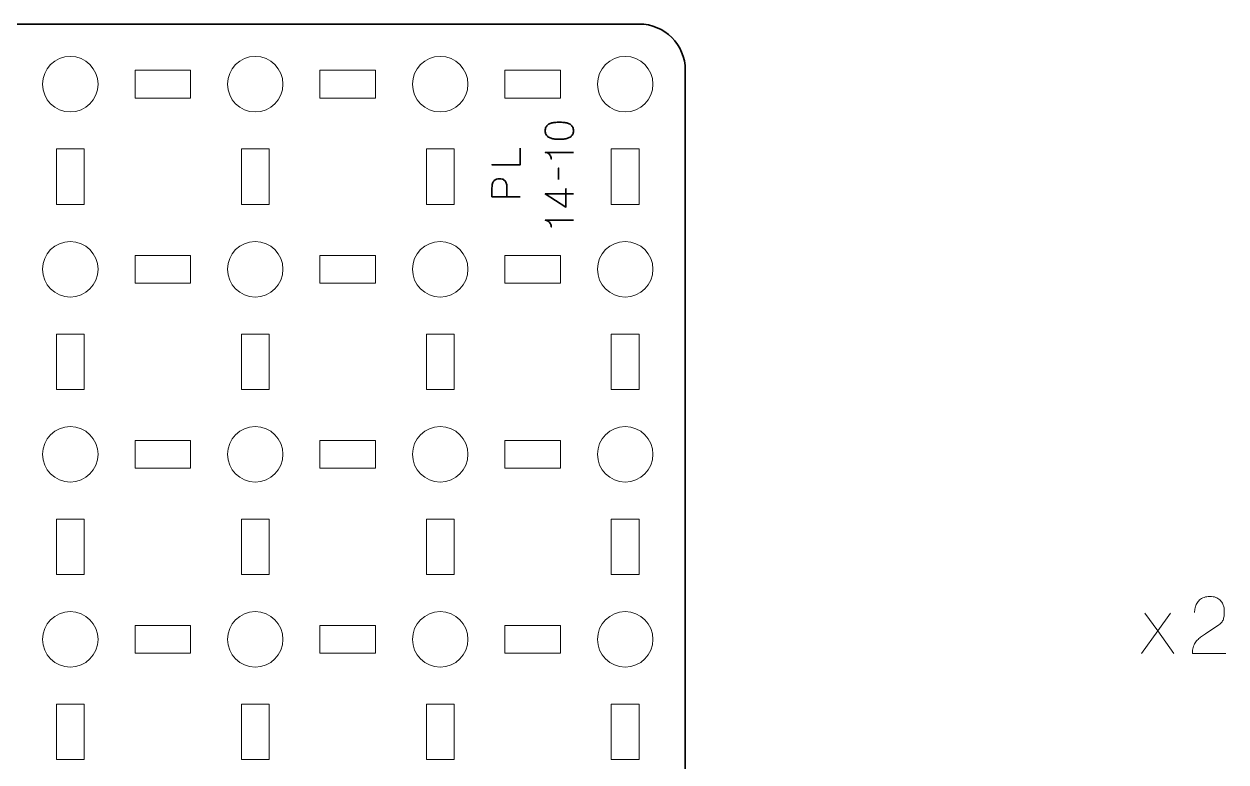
# Model space of a CAD drawing. Header units: centimetres. Extents: x -40 to 171, y -20 to 141.
# Drawn here: x 47 to 60, y 100.82 to 108.8 of the extents above; entities that cross this region are included whole.
import ezdxf

# ---------------------------------------------------------------- set-up
doc = ezdxf.new("R2010")
doc.units = ezdxf.units.CM
doc.header["$MEASUREMENT"] = 0
doc.layers.add('Layer 1', color=7, linetype='Continuous')

msp = doc.modelspace()

# ---------------------------------------------------------------- linework, layer by layer
at = {"layer": 'Layer 1', "color": 250, "lineweight": 35}
msp.add_open_spline([(53.65, 81.5), (53.65, 81.5), (35.35, 81.5), (35.35, 81.5), (35.35, 81.5), (35.07391, 81.5), (34.85, 81.72391), (34.85, 82), (34.85, 82), (34.85, 82), (34.85, 108.3), (34.85, 108.3), (34.85, 108.3), (34.85, 108.57609), (35.07391, 108.8), (35.35, 108.8), (35.35, 108.8), (35.35, 108.8), (53.65, 108.8), (53.65, 108.8), (53.65, 108.8), (53.92609, 108.8), (54.15, 108.57609), (54.15, 108.3), (54.15, 108.3), (54.15, 108.3), (54.15, 82), (54.15, 82), (54.15, 82), (54.15, 81.72391), (53.92609, 81.5), (53.65, 81.5)], degree=3, knots=[0, 0, 0, 0, 0.125, 0.125, 0.125, 0.125, 0.25, 0.25, 0.25, 0.25, 0.375, 0.375, 0.375, 0.375, 0.5, 0.5, 0.5, 0.5, 0.625, 0.625, 0.625, 0.625, 0.75, 0.75, 0.75, 0.75, 0.875, 0.875, 0.875, 0.875, 1, 1, 1, 1], dxfattribs=at)
at = {"layer": 'Layer 1', "color": 250, "lineweight": 20}
for points in [[(47.2, 108.15), (47.2, 108.31566), (47.33434, 108.45), (47.5, 108.45), (47.5, 108.45), (47.66566, 108.45), (47.8, 108.31566), (47.8, 108.15), (47.8, 108.15), (47.8, 107.98434), (47.66566, 107.85), (47.5, 107.85), (47.5, 107.85), (47.33434, 107.85), (47.2, 107.98434), (47.2, 108.15)], [(49.2, 108.15), (49.2, 108.31566), (49.33434, 108.45), (49.5, 108.45), (49.5, 108.45), (49.66566, 108.45), (49.8, 108.31566), (49.8, 108.15), (49.8, 108.15), (49.8, 107.98434), (49.66566, 107.85), (49.5, 107.85), (49.5, 107.85), (49.33434, 107.85), (49.2, 107.98434), (49.2, 108.15)], [(51.2, 108.15), (51.2, 108.31566), (51.33434, 108.45), (51.5, 108.45), (51.5, 108.45), (51.66566, 108.45), (51.8, 108.31566), (51.8, 108.15), (51.8, 108.15), (51.8, 107.98434), (51.66566, 107.85), (51.5, 107.85), (51.5, 107.85), (51.33434, 107.85), (51.2, 107.98434), (51.2, 108.15)], [(53.2, 108.15), (53.2, 108.31566), (53.33434, 108.45), (53.5, 108.45), (53.5, 108.45), (53.66566, 108.45), (53.8, 108.31566), (53.8, 108.15), (53.8, 108.15), (53.8, 107.98434), (53.66566, 107.85), (53.5, 107.85), (53.5, 107.85), (53.33434, 107.85), (53.2, 107.98434), (53.2, 108.15)], [(48.2, 108), (48.2, 108), (48.2, 108.3), (48.2, 108.3), (48.2, 108.3), (48.2, 108.3), (48.8, 108.3), (48.8, 108.3), (48.8, 108.3), (48.8, 108.3), (48.8, 108), (48.8, 108), (48.8, 108), (48.8, 108), (48.2, 108), (48.2, 108)], [(50.2, 108), (50.2, 108), (50.2, 108.3), (50.2, 108.3), (50.2, 108.3), (50.2, 108.3), (50.8, 108.3), (50.8, 108.3), (50.8, 108.3), (50.8, 108.3), (50.8, 108), (50.8, 108), (50.8, 108), (50.8, 108), (50.2, 108), (50.2, 108)], [(52.2, 108), (52.2, 108), (52.2, 108.3), (52.2, 108.3), (52.2, 108.3), (52.2, 108.3), (52.8, 108.3), (52.8, 108.3), (52.8, 108.3), (52.8, 108.3), (52.8, 108), (52.8, 108), (52.8, 108), (52.8, 108), (52.2, 108), (52.2, 108)], [(47.35, 106.85), (47.35, 106.85), (47.35, 107.45), (47.35, 107.45), (47.35, 107.45), (47.35, 107.45), (47.65, 107.45), (47.65, 107.45), (47.65, 107.45), (47.65, 107.45), (47.65, 106.85), (47.65, 106.85), (47.65, 106.85), (47.65, 106.85), (47.35, 106.85), (47.35, 106.85)], [(49.35, 106.85), (49.35, 106.85), (49.35, 107.45), (49.35, 107.45), (49.35, 107.45), (49.35, 107.45), (49.65, 107.45), (49.65, 107.45), (49.65, 107.45), (49.65, 107.45), (49.65, 106.85), (49.65, 106.85), (49.65, 106.85), (49.65, 106.85), (49.35, 106.85), (49.35, 106.85)], [(51.35, 106.85), (51.35, 106.85), (51.35, 107.45), (51.35, 107.45), (51.35, 107.45), (51.35, 107.45), (51.65, 107.45), (51.65, 107.45), (51.65, 107.45), (51.65, 107.45), (51.65, 106.85), (51.65, 106.85), (51.65, 106.85), (51.65, 106.85), (51.35, 106.85), (51.35, 106.85)], [(53.35, 106.85), (53.35, 106.85), (53.35, 107.45), (53.35, 107.45), (53.35, 107.45), (53.35, 107.45), (53.65, 107.45), (53.65, 107.45), (53.65, 107.45), (53.65, 107.45), (53.65, 106.85), (53.65, 106.85), (53.65, 106.85), (53.65, 106.85), (53.35, 106.85), (53.35, 106.85)], [(47.2, 106.15), (47.2, 106.31566), (47.33434, 106.45), (47.5, 106.45), (47.5, 106.45), (47.66566, 106.45), (47.8, 106.31566), (47.8, 106.15), (47.8, 106.15), (47.8, 105.98434), (47.66566, 105.85), (47.5, 105.85), (47.5, 105.85), (47.33434, 105.85), (47.2, 105.98434), (47.2, 106.15)], [(49.2, 106.15), (49.2, 106.31566), (49.33434, 106.45), (49.5, 106.45), (49.5, 106.45), (49.66566, 106.45), (49.8, 106.31566), (49.8, 106.15), (49.8, 106.15), (49.8, 105.98434), (49.66566, 105.85), (49.5, 105.85), (49.5, 105.85), (49.33434, 105.85), (49.2, 105.98434), (49.2, 106.15)], [(51.2, 106.15), (51.2, 106.31566), (51.33434, 106.45), (51.5, 106.45), (51.5, 106.45), (51.66566, 106.45), (51.8, 106.31566), (51.8, 106.15), (51.8, 106.15), (51.8, 105.98434), (51.66566, 105.85), (51.5, 105.85), (51.5, 105.85), (51.33434, 105.85), (51.2, 105.98434), (51.2, 106.15)], [(53.2, 106.15), (53.2, 106.31566), (53.33434, 106.45), (53.5, 106.45), (53.5, 106.45), (53.66566, 106.45), (53.8, 106.31566), (53.8, 106.15), (53.8, 106.15), (53.8, 105.98434), (53.66566, 105.85), (53.5, 105.85), (53.5, 105.85), (53.33434, 105.85), (53.2, 105.98434), (53.2, 106.15)], [(48.2, 106), (48.2, 106), (48.2, 106.3), (48.2, 106.3), (48.2, 106.3), (48.2, 106.3), (48.8, 106.3), (48.8, 106.3), (48.8, 106.3), (48.8, 106.3), (48.8, 106), (48.8, 106), (48.8, 106), (48.8, 106), (48.2, 106), (48.2, 106)], [(50.2, 106), (50.2, 106), (50.2, 106.3), (50.2, 106.3), (50.2, 106.3), (50.2, 106.3), (50.8, 106.3), (50.8, 106.3), (50.8, 106.3), (50.8, 106.3), (50.8, 106), (50.8, 106), (50.8, 106), (50.8, 106), (50.2, 106), (50.2, 106)], [(52.2, 106), (52.2, 106), (52.2, 106.3), (52.2, 106.3), (52.2, 106.3), (52.2, 106.3), (52.8, 106.3), (52.8, 106.3), (52.8, 106.3), (52.8, 106.3), (52.8, 106), (52.8, 106), (52.8, 106), (52.8, 106), (52.2, 106), (52.2, 106)], [(47.35, 104.85), (47.35, 104.85), (47.35, 105.45), (47.35, 105.45), (47.35, 105.45), (47.35, 105.45), (47.65, 105.45), (47.65, 105.45), (47.65, 105.45), (47.65, 105.45), (47.65, 104.85), (47.65, 104.85), (47.65, 104.85), (47.65, 104.85), (47.35, 104.85), (47.35, 104.85)], [(49.35, 104.85), (49.35, 104.85), (49.35, 105.45), (49.35, 105.45), (49.35, 105.45), (49.35, 105.45), (49.65, 105.45), (49.65, 105.45), (49.65, 105.45), (49.65, 105.45), (49.65, 104.85), (49.65, 104.85), (49.65, 104.85), (49.65, 104.85), (49.35, 104.85), (49.35, 104.85)], [(51.35, 104.85), (51.35, 104.85), (51.35, 105.45), (51.35, 105.45), (51.35, 105.45), (51.35, 105.45), (51.65, 105.45), (51.65, 105.45), (51.65, 105.45), (51.65, 105.45), (51.65, 104.85), (51.65, 104.85), (51.65, 104.85), (51.65, 104.85), (51.35, 104.85), (51.35, 104.85)], [(53.35, 104.85), (53.35, 104.85), (53.35, 105.45), (53.35, 105.45), (53.35, 105.45), (53.35, 105.45), (53.65, 105.45), (53.65, 105.45), (53.65, 105.45), (53.65, 105.45), (53.65, 104.85), (53.65, 104.85), (53.65, 104.85), (53.65, 104.85), (53.35, 104.85), (53.35, 104.85)], [(47.2, 104.15), (47.2, 104.31566), (47.33434, 104.45), (47.5, 104.45), (47.5, 104.45), (47.66566, 104.45), (47.8, 104.31566), (47.8, 104.15), (47.8, 104.15), (47.8, 103.98434), (47.66566, 103.85), (47.5, 103.85), (47.5, 103.85), (47.33434, 103.85), (47.2, 103.98434), (47.2, 104.15)], [(49.2, 104.15), (49.2, 104.31566), (49.33434, 104.45), (49.5, 104.45), (49.5, 104.45), (49.66566, 104.45), (49.8, 104.31566), (49.8, 104.15), (49.8, 104.15), (49.8, 103.98434), (49.66566, 103.85), (49.5, 103.85), (49.5, 103.85), (49.33434, 103.85), (49.2, 103.98434), (49.2, 104.15)], [(51.2, 104.15), (51.2, 104.31566), (51.33434, 104.45), (51.5, 104.45), (51.5, 104.45), (51.66566, 104.45), (51.8, 104.31566), (51.8, 104.15), (51.8, 104.15), (51.8, 103.98434), (51.66566, 103.85), (51.5, 103.85), (51.5, 103.85), (51.33434, 103.85), (51.2, 103.98434), (51.2, 104.15)], [(53.2, 104.15), (53.2, 104.31566), (53.33434, 104.45), (53.5, 104.45), (53.5, 104.45), (53.66566, 104.45), (53.8, 104.31566), (53.8, 104.15), (53.8, 104.15), (53.8, 103.98434), (53.66566, 103.85), (53.5, 103.85), (53.5, 103.85), (53.33434, 103.85), (53.2, 103.98434), (53.2, 104.15)], [(48.2, 104), (48.2, 104), (48.2, 104.3), (48.2, 104.3), (48.2, 104.3), (48.2, 104.3), (48.8, 104.3), (48.8, 104.3), (48.8, 104.3), (48.8, 104.3), (48.8, 104), (48.8, 104), (48.8, 104), (48.8, 104), (48.2, 104), (48.2, 104)], [(50.2, 104), (50.2, 104), (50.2, 104.3), (50.2, 104.3), (50.2, 104.3), (50.2, 104.3), (50.8, 104.3), (50.8, 104.3), (50.8, 104.3), (50.8, 104.3), (50.8, 104), (50.8, 104), (50.8, 104), (50.8, 104), (50.2, 104), (50.2, 104)], [(52.2, 104), (52.2, 104), (52.2, 104.3), (52.2, 104.3), (52.2, 104.3), (52.2, 104.3), (52.8, 104.3), (52.8, 104.3), (52.8, 104.3), (52.8, 104.3), (52.8, 104), (52.8, 104), (52.8, 104), (52.8, 104), (52.2, 104), (52.2, 104)], [(47.35, 102.85), (47.35, 102.85), (47.35, 103.45), (47.35, 103.45), (47.35, 103.45), (47.35, 103.45), (47.65, 103.45), (47.65, 103.45), (47.65, 103.45), (47.65, 103.45), (47.65, 102.85), (47.65, 102.85), (47.65, 102.85), (47.65, 102.85), (47.35, 102.85), (47.35, 102.85)], [(49.35, 102.85), (49.35, 102.85), (49.35, 103.45), (49.35, 103.45), (49.35, 103.45), (49.35, 103.45), (49.65, 103.45), (49.65, 103.45), (49.65, 103.45), (49.65, 103.45), (49.65, 102.85), (49.65, 102.85), (49.65, 102.85), (49.65, 102.85), (49.35, 102.85), (49.35, 102.85)], [(51.35, 102.85), (51.35, 102.85), (51.35, 103.45), (51.35, 103.45), (51.35, 103.45), (51.35, 103.45), (51.65, 103.45), (51.65, 103.45), (51.65, 103.45), (51.65, 103.45), (51.65, 102.85), (51.65, 102.85), (51.65, 102.85), (51.65, 102.85), (51.35, 102.85), (51.35, 102.85)], [(53.35, 102.85), (53.35, 102.85), (53.35, 103.45), (53.35, 103.45), (53.35, 103.45), (53.35, 103.45), (53.65, 103.45), (53.65, 103.45), (53.65, 103.45), (53.65, 103.45), (53.65, 102.85), (53.65, 102.85), (53.65, 102.85), (53.65, 102.85), (53.35, 102.85), (53.35, 102.85)], [(47.2, 102.15), (47.2, 102.31566), (47.33434, 102.45), (47.5, 102.45), (47.5, 102.45), (47.66566, 102.45), (47.8, 102.31566), (47.8, 102.15), (47.8, 102.15), (47.8, 101.98434), (47.66566, 101.85), (47.5, 101.85), (47.5, 101.85), (47.33434, 101.85), (47.2, 101.98434), (47.2, 102.15)], [(49.2, 102.15), (49.2, 102.31566), (49.33434, 102.45), (49.5, 102.45), (49.5, 102.45), (49.66566, 102.45), (49.8, 102.31566), (49.8, 102.15), (49.8, 102.15), (49.8, 101.98434), (49.66566, 101.85), (49.5, 101.85), (49.5, 101.85), (49.33434, 101.85), (49.2, 101.98434), (49.2, 102.15)], [(51.2, 102.15), (51.2, 102.31566), (51.33434, 102.45), (51.5, 102.45), (51.5, 102.45), (51.66566, 102.45), (51.8, 102.31566), (51.8, 102.15), (51.8, 102.15), (51.8, 101.98434), (51.66566, 101.85), (51.5, 101.85), (51.5, 101.85), (51.33434, 101.85), (51.2, 101.98434), (51.2, 102.15)], [(53.2, 102.15), (53.2, 102.31566), (53.33434, 102.45), (53.5, 102.45), (53.5, 102.45), (53.66566, 102.45), (53.8, 102.31566), (53.8, 102.15), (53.8, 102.15), (53.8, 101.98434), (53.66566, 101.85), (53.5, 101.85), (53.5, 101.85), (53.33434, 101.85), (53.2, 101.98434), (53.2, 102.15)], [(48.2, 102), (48.2, 102), (48.2, 102.3), (48.2, 102.3), (48.2, 102.3), (48.2, 102.3), (48.8, 102.3), (48.8, 102.3), (48.8, 102.3), (48.8, 102.3), (48.8, 102), (48.8, 102), (48.8, 102), (48.8, 102), (48.2, 102), (48.2, 102)], [(50.2, 102), (50.2, 102), (50.2, 102.3), (50.2, 102.3), (50.2, 102.3), (50.2, 102.3), (50.8, 102.3), (50.8, 102.3), (50.8, 102.3), (50.8, 102.3), (50.8, 102), (50.8, 102), (50.8, 102), (50.8, 102), (50.2, 102), (50.2, 102)], [(52.2, 102), (52.2, 102), (52.2, 102.3), (52.2, 102.3), (52.2, 102.3), (52.2, 102.3), (52.8, 102.3), (52.8, 102.3), (52.8, 102.3), (52.8, 102.3), (52.8, 102), (52.8, 102), (52.8, 102), (52.8, 102), (52.2, 102), (52.2, 102)], [(47.35, 100.85), (47.35, 100.85), (47.35, 101.45), (47.35, 101.45), (47.35, 101.45), (47.35, 101.45), (47.65, 101.45), (47.65, 101.45), (47.65, 101.45), (47.65, 101.45), (47.65, 100.85), (47.65, 100.85), (47.65, 100.85), (47.65, 100.85), (47.35, 100.85), (47.35, 100.85)], [(49.35, 100.85), (49.35, 100.85), (49.35, 101.45), (49.35, 101.45), (49.35, 101.45), (49.35, 101.45), (49.65, 101.45), (49.65, 101.45), (49.65, 101.45), (49.65, 101.45), (49.65, 100.85), (49.65, 100.85), (49.65, 100.85), (49.65, 100.85), (49.35, 100.85), (49.35, 100.85)], [(51.35, 100.85), (51.35, 100.85), (51.35, 101.45), (51.35, 101.45), (51.35, 101.45), (51.35, 101.45), (51.65, 101.45), (51.65, 101.45), (51.65, 101.45), (51.65, 101.45), (51.65, 100.85), (51.65, 100.85), (51.65, 100.85), (51.65, 100.85), (51.35, 100.85), (51.35, 100.85)], [(53.35, 100.85), (53.35, 100.85), (53.35, 101.45), (53.35, 101.45), (53.35, 101.45), (53.35, 101.45), (53.65, 101.45), (53.65, 101.45), (53.65, 101.45), (53.65, 101.45), (53.65, 100.85), (53.65, 100.85), (53.65, 100.85), (53.65, 100.85), (53.35, 100.85), (53.35, 100.85)]]:
    msp.add_open_spline(points, degree=3, knots=[0, 0, 0, 0, 0.25, 0.25, 0.25, 0.25, 0.5, 0.5, 0.5, 0.5, 0.75, 0.75, 0.75, 0.75, 1, 1, 1, 1], dxfattribs=at)
at = {"layer": 'Layer 1', "color": 30, "lineweight": 35}
for points, knots in [([(52.94023, 107.64657), (52.94016, 107.66138), (52.93755, 107.67415), (52.93247, 107.68481), (52.93247, 107.68481), (52.92739, 107.69539), (52.92012, 107.70421), (52.91088, 107.71126), (52.91088, 107.71126), (52.90157, 107.71825), (52.89056, 107.72375), (52.87786, 107.72784), (52.87786, 107.72784), (52.86516, 107.73187), (52.85126, 107.73476), (52.83602, 107.73638), (52.83602, 107.73638), (52.82078, 107.73808), (52.80476, 107.73892), (52.78783, 107.73885), (52.78783, 107.73885), (52.77097, 107.73892), (52.75495, 107.73808), (52.73978, 107.73638), (52.73978, 107.73638), (52.72461, 107.73476), (52.71064, 107.73187), (52.69794, 107.72784), (52.69794, 107.72784), (52.68531, 107.72375), (52.67431, 107.71825), (52.66492, 107.71126), (52.66492, 107.71126), (52.65561, 107.70421), (52.64834, 107.69539), (52.64326, 107.68481), (52.64326, 107.68481), (52.63811, 107.67415), (52.6355, 107.66138), (52.63543, 107.64657), (52.63543, 107.64657), (52.6355, 107.63175), (52.63811, 107.61898), (52.64326, 107.60832), (52.64326, 107.60832), (52.64834, 107.59774), (52.65561, 107.58892), (52.66492, 107.58187), (52.66492, 107.58187), (52.67431, 107.57488), (52.68531, 107.56938), (52.69794, 107.56529), (52.69794, 107.56529), (52.71064, 107.56126), (52.72461, 107.55837), (52.73978, 107.55675), (52.73978, 107.55675), (52.75495, 107.55506), (52.77097, 107.55421), (52.78783, 107.55428), (52.78783, 107.55428), (52.80476, 107.55421), (52.82078, 107.55506), (52.83602, 107.55675), (52.83602, 107.55675), (52.85126, 107.55837), (52.86516, 107.56126), (52.87786, 107.56529), (52.87786, 107.56529), (52.89056, 107.56938), (52.90157, 107.57488), (52.91088, 107.58187), (52.91088, 107.58187), (52.92012, 107.58892), (52.92739, 107.59774), (52.93247, 107.60832), (52.93247, 107.60832), (52.93755, 107.61898), (52.94016, 107.63175), (52.94023, 107.64657)], [0, 0, 0, 0, 0.05, 0.05, 0.05, 0.05, 0.1, 0.1, 0.1, 0.1, 0.15, 0.15, 0.15, 0.15, 0.2, 0.2, 0.2, 0.2, 0.25, 0.25, 0.25, 0.25, 0.3, 0.3, 0.3, 0.3, 0.35, 0.35, 0.35, 0.35, 0.4, 0.4, 0.4, 0.4, 0.45, 0.45, 0.45, 0.45, 0.5, 0.5, 0.5, 0.5, 0.55, 0.55, 0.55, 0.55, 0.6, 0.6, 0.6, 0.6, 0.65, 0.65, 0.65, 0.65, 0.7, 0.7, 0.7, 0.7, 0.75, 0.75, 0.75, 0.75, 0.8, 0.8, 0.8, 0.8, 0.85, 0.85, 0.85, 0.85, 0.9, 0.9, 0.9, 0.9, 0.95, 0.95, 0.95, 0.95, 1, 1, 1, 1]), ([(52.94023, 107.64657), (52.94016, 107.66138), (52.93755, 107.67415), (52.93247, 107.68481), (52.93247, 107.68481), (52.92739, 107.69539), (52.92012, 107.70421), (52.91088, 107.71126), (52.91088, 107.71126), (52.90157, 107.71825), (52.89056, 107.72375), (52.87786, 107.72784), (52.87786, 107.72784), (52.86516, 107.73187), (52.85126, 107.73476), (52.83602, 107.73638), (52.83602, 107.73638), (52.82078, 107.73808), (52.80476, 107.73892), (52.78783, 107.73885), (52.78783, 107.73885), (52.77097, 107.73892), (52.75495, 107.73808), (52.73978, 107.73638), (52.73978, 107.73638), (52.72461, 107.73476), (52.71064, 107.73187), (52.69794, 107.72784), (52.69794, 107.72784), (52.68531, 107.72375), (52.67431, 107.71825), (52.66492, 107.71126), (52.66492, 107.71126), (52.65561, 107.70421), (52.64834, 107.69539), (52.64326, 107.68481), (52.64326, 107.68481), (52.63811, 107.67415), (52.6355, 107.66138), (52.63543, 107.64657), (52.63543, 107.64657), (52.6355, 107.63175), (52.63811, 107.61898), (52.64326, 107.60832), (52.64326, 107.60832), (52.64834, 107.59774), (52.65561, 107.58892), (52.66492, 107.58187), (52.66492, 107.58187), (52.67431, 107.57488), (52.68531, 107.56938), (52.69794, 107.56529), (52.69794, 107.56529), (52.71064, 107.56126), (52.72461, 107.55837), (52.73978, 107.55675), (52.73978, 107.55675), (52.75495, 107.55506), (52.77097, 107.55421), (52.78783, 107.55428), (52.78783, 107.55428), (52.80476, 107.55421), (52.82078, 107.55506), (52.83602, 107.55675), (52.83602, 107.55675), (52.85126, 107.55837), (52.86516, 107.56126), (52.87786, 107.56529), (52.87786, 107.56529), (52.89056, 107.56938), (52.90157, 107.57488), (52.91088, 107.58187), (52.91088, 107.58187), (52.92012, 107.58892), (52.92739, 107.59774), (52.93247, 107.60832), (52.93247, 107.60832), (52.93755, 107.61898), (52.94016, 107.63175), (52.94023, 107.64657)], [0, 0, 0, 0, 0.05, 0.05, 0.05, 0.05, 0.1, 0.1, 0.1, 0.1, 0.15, 0.15, 0.15, 0.15, 0.2, 0.2, 0.2, 0.2, 0.25, 0.25, 0.25, 0.25, 0.3, 0.3, 0.3, 0.3, 0.35, 0.35, 0.35, 0.35, 0.4, 0.4, 0.4, 0.4, 0.45, 0.45, 0.45, 0.45, 0.5, 0.5, 0.5, 0.5, 0.55, 0.55, 0.55, 0.55, 0.6, 0.6, 0.6, 0.6, 0.65, 0.65, 0.65, 0.65, 0.7, 0.7, 0.7, 0.7, 0.75, 0.75, 0.75, 0.75, 0.8, 0.8, 0.8, 0.8, 0.85, 0.85, 0.85, 0.85, 0.9, 0.9, 0.9, 0.9, 0.95, 0.95, 0.95, 0.95, 1, 1, 1, 1]), ([(52.36492, 107.45713), (52.36492, 107.45713), (52.36492, 107.27891), (52.36492, 107.27891), (52.36492, 107.27891), (52.36492, 107.27891), (52.0597, 107.27891), (52.0597, 107.27891), (52.0597, 107.27891), (52.0597, 107.27891), (52.36492, 107.27891), (52.36492, 107.27891), (52.36492, 107.27891), (52.36492, 107.27891), (52.36492, 107.45713), (52.36492, 107.45713)], [0, 0, 0, 0, 0.25, 0.25, 0.25, 0.25, 0.5, 0.5, 0.5, 0.5, 0.75, 0.75, 0.75, 0.75, 1, 1, 1, 1]), ([(52.94023, 107.41205), (52.94023, 107.41205), (52.63501, 107.41205), (52.63501, 107.41205), (52.63501, 107.41205), (52.64538, 107.41198), (52.65427, 107.41014), (52.66168, 107.40661), (52.66168, 107.40661), (52.66916, 107.40316), (52.6753, 107.39857), (52.68023, 107.39293), (52.68023, 107.39293), (52.68517, 107.38728), (52.68912, 107.38121), (52.69209, 107.37472), (52.69209, 107.37472), (52.69498, 107.36823), (52.69717, 107.36195), (52.69851, 107.35588), (52.69851, 107.35588), (52.69992, 107.34975), (52.70077, 107.34452), (52.70105, 107.34008), (52.70105, 107.34008), (52.70077, 107.34452), (52.69992, 107.34975), (52.69851, 107.35588), (52.69851, 107.35588), (52.69717, 107.36195), (52.69498, 107.36823), (52.69209, 107.37472), (52.69209, 107.37472), (52.68912, 107.38121), (52.68517, 107.38728), (52.68023, 107.39293), (52.68023, 107.39293), (52.6753, 107.39857), (52.66916, 107.40316), (52.66168, 107.40661), (52.66168, 107.40661), (52.65427, 107.41014), (52.64538, 107.41198), (52.63501, 107.41205), (52.63501, 107.41205), (52.63501, 107.41205), (52.94023, 107.41205), (52.94023, 107.41205)], [0, 0, 0, 0, 0.08333333, 0.08333333, 0.08333333, 0.08333333, 0.16666667, 0.16666667, 0.16666667, 0.16666667, 0.25, 0.25, 0.25, 0.25, 0.33333333, 0.33333333, 0.33333333, 0.33333333, 0.41666667, 0.41666667, 0.41666667, 0.41666667, 0.5, 0.5, 0.5, 0.5, 0.58333333, 0.58333333, 0.58333333, 0.58333333, 0.66666667, 0.66666667, 0.66666667, 0.66666667, 0.75, 0.75, 0.75, 0.75, 0.83333333, 0.83333333, 0.83333333, 0.83333333, 0.91666667, 0.91666667, 0.91666667, 0.91666667, 1, 1, 1, 1]), ([(52.78063, 107.11995), (52.78063, 107.11995), (52.78063, 107.24314), (52.78063, 107.24314), (52.78063, 107.24314), (52.78063, 107.24314), (52.78063, 107.11995), (52.78063, 107.11995)], [0, 0, 0, 0, 0.5, 0.5, 0.5, 0.5, 1, 1, 1, 1]), ([(52.36492, 106.93263), (52.36492, 106.93263), (52.0597, 106.93263), (52.0597, 106.93263), (52.0597, 106.93263), (52.0597, 106.93263), (52.0597, 107.03), (52.0597, 107.03), (52.0597, 107.03), (52.05977, 107.04947), (52.06196, 107.06548), (52.06619, 107.07811), (52.06619, 107.07811), (52.07035, 107.09067), (52.07614, 107.10055), (52.08348, 107.10768), (52.08348, 107.10768), (52.09074, 107.1148), (52.09907, 107.11988), (52.10845, 107.12299), (52.10845, 107.12299), (52.11784, 107.12602), (52.12764, 107.12778), (52.13802, 107.12821), (52.13802, 107.12821), (52.14839, 107.1287), (52.15855, 107.1275), (52.16842, 107.12468), (52.16842, 107.12468), (52.1783, 107.12179), (52.18726, 107.11692), (52.19531, 107.10993), (52.19531, 107.10993), (52.20335, 107.10302), (52.20977, 107.09364), (52.2145, 107.08185), (52.2145, 107.08185), (52.21929, 107.07007), (52.22169, 107.05547), (52.22183, 107.03804), (52.22183, 107.03804), (52.22183, 107.03804), (52.22183, 106.93263), (52.22183, 106.93263), (52.22183, 106.93263), (52.22183, 106.93263), (52.22183, 107.03804), (52.22183, 107.03804), (52.22183, 107.03804), (52.22169, 107.05511), (52.21929, 107.06958), (52.2145, 107.08129), (52.2145, 107.08129), (52.20977, 107.09307), (52.20335, 107.10246), (52.19531, 107.10951), (52.19531, 107.10951), (52.18726, 107.1165), (52.1783, 107.12151), (52.16842, 107.12447), (52.16842, 107.12447), (52.15855, 107.12743), (52.14839, 107.1287), (52.13802, 107.12821), (52.13802, 107.12821), (52.12764, 107.12778), (52.11784, 107.12602), (52.10845, 107.12285), (52.10845, 107.12285), (52.09907, 107.11974), (52.09074, 107.11452), (52.08348, 107.10739), (52.08348, 107.10739), (52.07614, 107.1002), (52.07035, 107.09032), (52.06619, 107.07776), (52.06619, 107.07776), (52.06196, 107.06513), (52.05977, 107.04926), (52.0597, 107.03), (52.0597, 107.03), (52.0597, 107.03), (52.0597, 106.93263), (52.0597, 106.93263), (52.0597, 106.93263), (52.0597, 106.93263), (52.36492, 106.93263), (52.36492, 106.93263)], [0, 0, 0, 0, 0.04545455, 0.04545455, 0.04545455, 0.04545455, 0.09090909, 0.09090909, 0.09090909, 0.09090909, 0.13636364, 0.13636364, 0.13636364, 0.13636364, 0.18181818, 0.18181818, 0.18181818, 0.18181818, 0.22727273, 0.22727273, 0.22727273, 0.22727273, 0.27272727, 0.27272727, 0.27272727, 0.27272727, 0.31818182, 0.31818182, 0.31818182, 0.31818182, 0.36363636, 0.36363636, 0.36363636, 0.36363636, 0.40909091, 0.40909091, 0.40909091, 0.40909091, 0.45454545, 0.45454545, 0.45454545, 0.45454545, 0.5, 0.5, 0.5, 0.5, 0.54545455, 0.54545455, 0.54545455, 0.54545455, 0.59090909, 0.59090909, 0.59090909, 0.59090909, 0.63636364, 0.63636364, 0.63636364, 0.63636364, 0.68181818, 0.68181818, 0.68181818, 0.68181818, 0.72727273, 0.72727273, 0.72727273, 0.72727273, 0.77272727, 0.77272727, 0.77272727, 0.77272727, 0.81818182, 0.81818182, 0.81818182, 0.81818182, 0.86363636, 0.86363636, 0.86363636, 0.86363636, 0.90909091, 0.90909091, 0.90909091, 0.90909091, 0.95454545, 0.95454545, 0.95454545, 0.95454545, 1, 1, 1, 1]), ([(52.94023, 106.96501), (52.94023, 106.96501), (52.63501, 106.96501), (52.63501, 106.96501), (52.63501, 106.96501), (52.63501, 106.96501), (52.85895, 106.82108), (52.85895, 106.82108), (52.85895, 106.82108), (52.85895, 106.82108), (52.85895, 107.0192), (52.85895, 107.0192), (52.85895, 107.0192), (52.85895, 107.0192), (52.85895, 106.82108), (52.85895, 106.82108), (52.85895, 106.82108), (52.85895, 106.82108), (52.63501, 106.96501), (52.63501, 106.96501), (52.63501, 106.96501), (52.63501, 106.96501), (52.94023, 106.96501), (52.94023, 106.96501)], [0, 0, 0, 0, 0.16666667, 0.16666667, 0.16666667, 0.16666667, 0.33333333, 0.33333333, 0.33333333, 0.33333333, 0.5, 0.5, 0.5, 0.5, 0.66666667, 0.66666667, 0.66666667, 0.66666667, 0.83333333, 0.83333333, 0.83333333, 0.83333333, 1, 1, 1, 1]), ([(52.94023, 106.67885), (52.94023, 106.67885), (52.63501, 106.67885), (52.63501, 106.67885), (52.63501, 106.67885), (52.64538, 106.67878), (52.65427, 106.67694), (52.66168, 106.67341), (52.66168, 106.67341), (52.66916, 106.66996), (52.6753, 106.66537), (52.68023, 106.65973), (52.68023, 106.65973), (52.68517, 106.65408), (52.68912, 106.64801), (52.69209, 106.64152), (52.69209, 106.64152), (52.69498, 106.63503), (52.69717, 106.62875), (52.69851, 106.62268), (52.69851, 106.62268), (52.69992, 106.61655), (52.70077, 106.61132), (52.70105, 106.60688), (52.70105, 106.60688), (52.70077, 106.61132), (52.69992, 106.61655), (52.69851, 106.62268), (52.69851, 106.62268), (52.69717, 106.62875), (52.69498, 106.63503), (52.69209, 106.64152), (52.69209, 106.64152), (52.68912, 106.64801), (52.68517, 106.65408), (52.68023, 106.65973), (52.68023, 106.65973), (52.6753, 106.66537), (52.66916, 106.66996), (52.66168, 106.67341), (52.66168, 106.67341), (52.65427, 106.67694), (52.64538, 106.67878), (52.63501, 106.67885), (52.63501, 106.67885), (52.63501, 106.67885), (52.94023, 106.67885), (52.94023, 106.67885)], [0, 0, 0, 0, 0.08333333, 0.08333333, 0.08333333, 0.08333333, 0.16666667, 0.16666667, 0.16666667, 0.16666667, 0.25, 0.25, 0.25, 0.25, 0.33333333, 0.33333333, 0.33333333, 0.33333333, 0.41666667, 0.41666667, 0.41666667, 0.41666667, 0.5, 0.5, 0.5, 0.5, 0.58333333, 0.58333333, 0.58333333, 0.58333333, 0.66666667, 0.66666667, 0.66666667, 0.66666667, 0.75, 0.75, 0.75, 0.75, 0.83333333, 0.83333333, 0.83333333, 0.83333333, 0.91666667, 0.91666667, 0.91666667, 0.91666667, 1, 1, 1, 1])]:
    msp.add_open_spline(points, degree=3, knots=knots, dxfattribs=at)
at = {"layer": 'Layer 1', "color": 30, "lineweight": 9}
for points, knots in [([(59.99604, 101.9982), (59.99604, 101.9982), (59.63282, 101.9982), (59.63282, 101.9982), (59.63282, 101.9982), (59.63353, 102.02275), (59.63663, 102.04448), (59.64185, 102.06311), (59.64185, 102.06311), (59.64721, 102.08174), (59.65441, 102.09811), (59.6633, 102.11222), (59.6633, 102.11222), (59.67233, 102.12633), (59.68263, 102.13889), (59.69435, 102.1499), (59.69435, 102.1499), (59.70606, 102.16104), (59.71862, 102.1712), (59.73216, 102.1808), (59.73216, 102.1808), (59.74571, 102.19025), (59.75968, 102.19971), (59.77421, 102.20902), (59.77421, 102.20902), (59.77421, 102.20902), (59.91899, 102.30554), (59.91899, 102.30554), (59.91899, 102.30554), (59.93381, 102.31598), (59.94538, 102.32741), (59.95357, 102.33969), (59.95357, 102.33969), (59.96189, 102.35197), (59.96768, 102.36495), (59.97121, 102.37864), (59.97121, 102.37864), (59.97459, 102.39218), (59.97671, 102.40615), (59.97742, 102.42026), (59.97742, 102.42026), (59.97812, 102.43452), (59.9784, 102.44877), (59.97826, 102.46302), (59.97826, 102.46302), (59.97826, 102.47473), (59.97671, 102.48729), (59.97361, 102.50084), (59.97361, 102.50084), (59.97036, 102.51425), (59.96528, 102.52765), (59.95808, 102.54092), (59.95808, 102.54092), (59.95089, 102.55418), (59.94129, 102.56632), (59.9293, 102.57732), (59.9293, 102.57732), (59.9173, 102.58819), (59.90248, 102.59694), (59.88485, 102.60357), (59.88485, 102.60357), (59.86721, 102.6102), (59.84646, 102.61359), (59.82247, 102.61373), (59.82247, 102.61373), (59.79834, 102.61359), (59.77704, 102.6102), (59.75869, 102.60371), (59.75869, 102.60371), (59.74035, 102.59722), (59.72468, 102.58819), (59.7117, 102.57676), (59.7117, 102.57676), (59.69872, 102.56533), (59.68828, 102.55206), (59.68009, 102.53725), (59.68009, 102.53725), (59.67191, 102.52243), (59.66598, 102.50663), (59.66217, 102.48997), (59.66217, 102.48997), (59.65836, 102.47332), (59.65653, 102.45639), (59.65653, 102.43932), (59.65653, 102.43932), (59.65653, 102.45639), (59.65836, 102.47332), (59.66217, 102.48997), (59.66217, 102.48997), (59.66598, 102.50663), (59.67191, 102.52243), (59.68009, 102.53725), (59.68009, 102.53725), (59.68828, 102.55206), (59.69872, 102.56533), (59.7117, 102.57676), (59.7117, 102.57676), (59.72468, 102.58819), (59.74035, 102.59722), (59.75869, 102.60371), (59.75869, 102.60371), (59.77704, 102.6102), (59.79834, 102.61359), (59.82247, 102.61373), (59.82247, 102.61373), (59.84646, 102.61359), (59.86721, 102.6102), (59.88485, 102.60357), (59.88485, 102.60357), (59.90248, 102.59694), (59.9173, 102.58819), (59.9293, 102.57732), (59.9293, 102.57732), (59.94129, 102.56632), (59.95089, 102.55418), (59.95808, 102.54092), (59.95808, 102.54092), (59.96528, 102.52765), (59.97036, 102.51425), (59.97361, 102.50084), (59.97361, 102.50084), (59.97671, 102.48729), (59.97826, 102.47473), (59.97826, 102.46302), (59.97826, 102.46302), (59.9784, 102.44877), (59.97812, 102.43452), (59.97742, 102.42026), (59.97742, 102.42026), (59.97671, 102.40615), (59.97459, 102.39218), (59.97121, 102.37864), (59.97121, 102.37864), (59.96768, 102.36495), (59.96189, 102.35197), (59.95357, 102.33969), (59.95357, 102.33969), (59.94538, 102.32741), (59.93381, 102.31598), (59.91899, 102.30554), (59.91899, 102.30554), (59.91899, 102.30554), (59.77421, 102.20902), (59.77421, 102.20902), (59.77421, 102.20902), (59.75968, 102.19971), (59.74571, 102.19025), (59.73216, 102.1808), (59.73216, 102.1808), (59.71862, 102.1712), (59.70606, 102.16104), (59.69435, 102.1499), (59.69435, 102.1499), (59.68263, 102.13889), (59.67233, 102.12633), (59.6633, 102.11222), (59.6633, 102.11222), (59.65441, 102.09811), (59.64721, 102.08174), (59.64185, 102.06311), (59.64185, 102.06311), (59.63663, 102.04448), (59.63353, 102.02275), (59.63282, 101.9982), (59.63282, 101.9982), (59.63282, 101.9982), (59.99604, 101.9982), (59.99604, 101.9982)], [0, 0, 0, 0, 0.02380952, 0.02380952, 0.02380952, 0.02380952, 0.04761905, 0.04761905, 0.04761905, 0.04761905, 0.07142857, 0.07142857, 0.07142857, 0.07142857, 0.0952381, 0.0952381, 0.0952381, 0.0952381, 0.11904762, 0.11904762, 0.11904762, 0.11904762, 0.14285714, 0.14285714, 0.14285714, 0.14285714, 0.16666667, 0.16666667, 0.16666667, 0.16666667, 0.19047619, 0.19047619, 0.19047619, 0.19047619, 0.21428571, 0.21428571, 0.21428571, 0.21428571, 0.23809524, 0.23809524, 0.23809524, 0.23809524, 0.26190476, 0.26190476, 0.26190476, 0.26190476, 0.28571429, 0.28571429, 0.28571429, 0.28571429, 0.30952381, 0.30952381, 0.30952381, 0.30952381, 0.33333333, 0.33333333, 0.33333333, 0.33333333, 0.35714286, 0.35714286, 0.35714286, 0.35714286, 0.38095238, 0.38095238, 0.38095238, 0.38095238, 0.4047619, 0.4047619, 0.4047619, 0.4047619, 0.42857143, 0.42857143, 0.42857143, 0.42857143, 0.45238095, 0.45238095, 0.45238095, 0.45238095, 0.47619048, 0.47619048, 0.47619048, 0.47619048, 0.5, 0.5, 0.5, 0.5, 0.52380952, 0.52380952, 0.52380952, 0.52380952, 0.54761905, 0.54761905, 0.54761905, 0.54761905, 0.57142857, 0.57142857, 0.57142857, 0.57142857, 0.5952381, 0.5952381, 0.5952381, 0.5952381, 0.61904762, 0.61904762, 0.61904762, 0.61904762, 0.64285714, 0.64285714, 0.64285714, 0.64285714, 0.66666667, 0.66666667, 0.66666667, 0.66666667, 0.69047619, 0.69047619, 0.69047619, 0.69047619, 0.71428571, 0.71428571, 0.71428571, 0.71428571, 0.73809524, 0.73809524, 0.73809524, 0.73809524, 0.76190476, 0.76190476, 0.76190476, 0.76190476, 0.78571429, 0.78571429, 0.78571429, 0.78571429, 0.80952381, 0.80952381, 0.80952381, 0.80952381, 0.83333333, 0.83333333, 0.83333333, 0.83333333, 0.85714286, 0.85714286, 0.85714286, 0.85714286, 0.88095238, 0.88095238, 0.88095238, 0.88095238, 0.9047619, 0.9047619, 0.9047619, 0.9047619, 0.92857143, 0.92857143, 0.92857143, 0.92857143, 0.95238095, 0.95238095, 0.95238095, 0.95238095, 0.97619048, 0.97619048, 0.97619048, 0.97619048, 1, 1, 1, 1]), ([(59.08333, 101.9982), (59.08333, 101.9982), (59.25774, 102.24035), (59.25774, 102.24035), (59.25774, 102.24035), (59.25774, 102.24035), (59.11889, 102.43254), (59.11889, 102.43254), (59.11889, 102.43254), (59.11889, 102.43254), (59.25774, 102.24035), (59.25774, 102.24035), (59.25774, 102.24035), (59.25774, 102.24035), (59.39744, 102.43254), (59.39744, 102.43254), (59.39744, 102.43254), (59.39744, 102.43254), (59.25774, 102.24035), (59.25774, 102.24035), (59.25774, 102.24035), (59.25774, 102.24035), (59.43301, 101.9982), (59.43301, 101.9982), (59.43301, 101.9982), (59.43301, 101.9982), (59.25774, 102.24035), (59.25774, 102.24035), (59.25774, 102.24035), (59.25774, 102.24035), (59.08333, 101.9982), (59.08333, 101.9982)], [0, 0, 0, 0, 0.125, 0.125, 0.125, 0.125, 0.25, 0.25, 0.25, 0.25, 0.375, 0.375, 0.375, 0.375, 0.5, 0.5, 0.5, 0.5, 0.625, 0.625, 0.625, 0.625, 0.75, 0.75, 0.75, 0.75, 0.875, 0.875, 0.875, 0.875, 1, 1, 1, 1])]:
    msp.add_open_spline(points, degree=3, knots=knots, dxfattribs=at)

doc.saveas('drawing.dxf')
